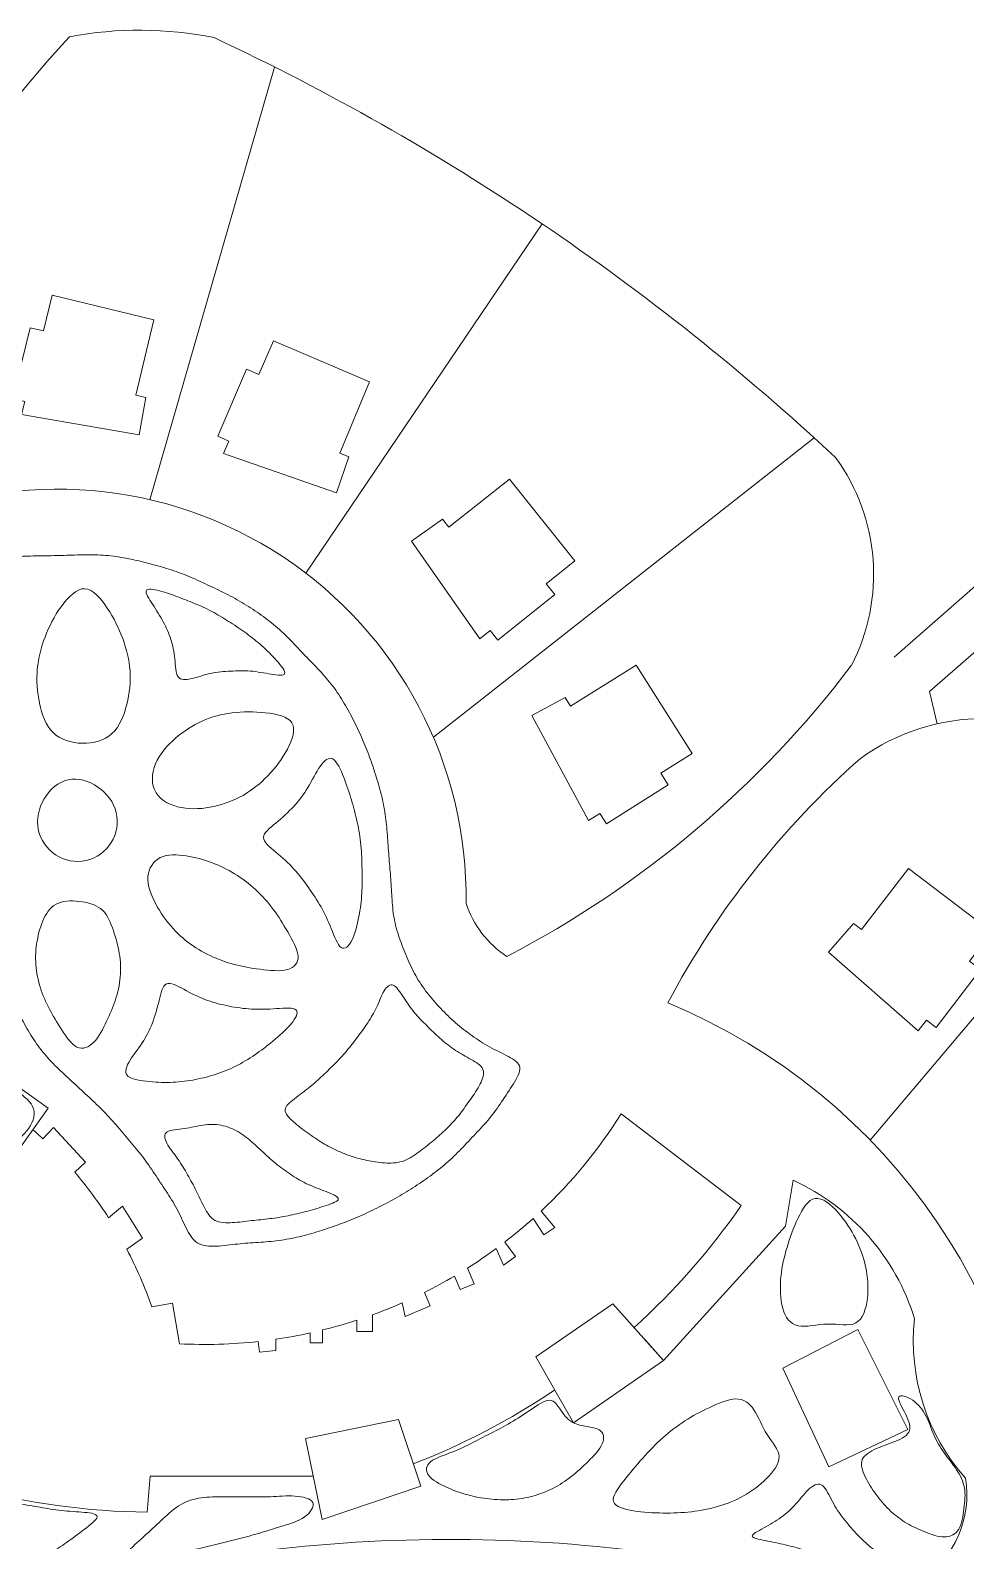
# Model space of a CAD drawing. Header units: inches. Extents: x 36 to 189, y -75 to 56.
# Drawn here: x 161.94 to 174.19, y -59.3 to -39.52 of the extents above; entities that cross this region are included whole.
import ezdxf

# ---------------------------------------------------------------- set-up
doc = ezdxf.new("R2010")
doc.units = ezdxf.units.IN
for name, color, linetype, lineweight in [('01_ORIGINAL_CAD', 7, 'Continuous', 20), ('02_APPROVED_PDF_OUTLINES', 7, 'Continuous', 15), ('04_APPROVED_PERIMETER', 7, 'Continuous', 15)]:
    doc.layers.add(name, color=color, linetype=linetype, lineweight=lineweight)

# ---------------------------------------------------------------- blocks, each defined once
blk = doc.blocks.new('OPTION_09_LOTUS')
at = {"layer": '01_ORIGINAL_CAD'}
for points in [[(55.143, 52), (53.51, 46.333)], [(63.257, 44.272), (68.329, 48.719), (68.329, 49.231), (68.73, 49.6), (69.33, 49.6), (71.442, 51.512), (71.442, 50.696), (69.711, 49.177), (69.725, 48.651), (69.304, 48.218), (68.761, 48.218), (63.72, 43.82), (63.817, 43.397)], [(55.552, 45.371), (58.647, 49.945)], [(62.206, 47.145), (57.223, 43.22)], [(66.604, 42.276), (62.941, 37.945)], [(51.286, 38.996), (52.178, 38.364), (51.665, 37.64), (50.837, 38.227), (51.286, 38.996)], [(52.249, 38.111), (52.108, 37.96)], [(52.249, 38.111), (52.668, 37.654), (52.525, 37.523)], [(52.968, 36.924), (53.149, 37.079), (53.413, 36.661), (53.207, 36.514)], [(58.528, 36.918), (58.67, 36.704), (58.814, 36.799), (58.632, 37.014)], [(58.043, 36.524), (58.141, 36.305), (58.295, 36.419), (58.155, 36.608)], [(57.496, 36.162), (57.572, 35.985), (57.754, 36.063), (57.668, 36.267)], [(56.812, 35.811), (56.853, 35.634), (57.179, 35.773), (57.105, 35.949)], [(53.805, 35.806), (53.533, 35.759)], [(53.805, 35.806), (53.805, 35.806)], [(56.221, 35.586), (56.221, 35.439), (56.423, 35.439), (56.423, 35.655)], [(58.564, 35.106), (59.058, 34.241), (60.235, 35.059), (59.57, 35.799), (58.564, 35.106)], [(55.61, 35.419), (55.608, 35.288), (55.771, 35.288), (55.771, 35.457)], [(54.929, 35.306), (54.944, 35.165), (55.16, 35.189), (55.16, 35.336)], [(53.515, 33.54), (53.473, 33.07)], [(53.515, 33.54), (55.65, 33.54)]]:
    blk.add_lwpolyline(points, dxfattribs=at)
for points in [[(53.327, 47.704), (53.561, 48.687), (52.231, 49.012), (52.116, 48.544), (51.942, 48.586), (51.715, 47.658), (51.87, 47.62), (51.829, 47.45), (53.37, 47.181), (53.455, 47.672)], [(55.995, 46.944), (56.387, 47.876), (55.128, 48.415), (54.938, 47.972), (54.774, 48.042), (54.397, 47.164), (54.544, 47.101), (54.475, 46.94), (55.951, 46.422), (56.116, 46.892)], [(57.426, 45.973), (58.218, 46.601), (59.075, 45.534), (58.699, 45.232), (58.811, 45.092), (58.066, 44.493), (57.966, 44.618), (57.83, 44.508), (56.934, 45.791), (57.343, 46.076)], [(59.019, 43.63), (59.878, 44.165), (60.608, 43.006), (60.2, 42.749), (60.296, 42.598), (59.487, 42.088), (59.402, 42.222), (59.254, 42.129), (58.511, 43.505), (58.949, 43.742)], [(62.827, 40.702), (63.445, 41.502), (64.534, 40.672), (64.241, 40.288), (64.384, 40.18), (63.804, 39.42), (63.677, 39.516), (63.571, 39.377), (62.394, 40.407), (62.722, 40.782)], [(61.796, 34.957), (62.78, 35.461), (63.435, 34.152), (62.399, 33.663)], [(55.549, 34.034), (56.763, 34.283), (57.058, 33.412), (55.766, 32.976)]]:
    blk.add_lwpolyline(points, close=True, dxfattribs=at)
for points in [[(50.14, 46.014, -0.546754), (57.65, 41.045, 0.171391), (58.184, 40.351, 0.171391)], [(60.29, 39.74, -0.089338), (62.813, 42.944, -0.322066), (66.051, 42.944, -0.030946), (69.111, 38.833, -0.044664), (70.78, 33.554, -0.301674), (68.967, 31.144, -0.082145), (65.591, 31.078)], [(60.29, 39.74, -0.300089), (65.18, 32.538)], [(59.849, 35.488, 0.057164), (61.253, 37.088), (59.681, 38.289, -0.064319), (58.632, 37.014, -0.064319)], [(59.998, 35.322), (60.235, 35.059), (61.831, 36.816), (61.933, 37.418, -0.214593), (63.522, 35.602, 0.212382), (64.188, 33.517, -0.642649), (62.166, 32.15, 0.132984), (51.615, 31.858, -0.471407), (50.913, 32.245)], [(58.528, 36.918, -0.018836), (58.155, 36.608, -0.018836)], [(58.043, 36.524, -0.017658), (57.668, 36.267, -0.017658)], [(57.496, 36.162, -0.017305), (57.105, 35.949, -0.017305)], [(54.929, 35.306, -0.040089), (53.897, 35.276), (53.805, 35.806)], [(56.812, 35.811, -0.016254), (56.423, 35.655, -0.016254)], [(55.61, 35.419, -0.017778), (55.16, 35.336, -0.017778)], [(56.221, 35.586, -0.018166), (55.771, 35.457, -0.018166)], [(50.274, 35.4, -0.198705), (51.143, 33.392, 0.063223), (53.473, 33.07)], [(56.959, 33.703, 0.056142), (58.811, 34.673)]]:
    blk.add_lwpolyline(points, format="xyb", dxfattribs=at)
for centre, radius, start, end in [((53.373, 47.535), 4.948, 78.6004, 100.6499), ((61.436, 43.951), 12.326, 136.7478, 169.6154), ((40.939, 23.771), 31.601, 47.0054, 64.8874), ((60.387, 45.356), 2.599, 332.6099, 36.0186), ((51.961, 52.291), 13.465, 297.5281, 322.8549), ((48.363, 33.974), 5.47, 46.7825, 48.644), ((48.363, 33.974), 5.47, 32.6388, 40.4465), ((48.363, 33.974), 5.47, 19.0436, 27.6609)]:
    blk.add_arc(centre, radius, start, end, dxfattribs=at)
at = {"layer": '02_APPROVED_PDF_OUTLINES'}
for points, knots in [([(52.655, 45.167), (52.762, 45.163), (52.867, 45.042), (52.952, 44.914), (53.037, 44.785), (53.102, 44.65), (53.153, 44.513), (53.203, 44.375), (53.239, 44.236), (53.249, 44.092), (53.259, 43.947), (53.242, 43.799), (53.206, 43.652), (53.17, 43.505), (53.114, 43.359), (53.013, 43.268), (52.913, 43.176), (52.768, 43.139), (52.624, 43.142), (52.48, 43.146), (52.337, 43.189), (52.241, 43.283), (52.144, 43.376), (52.095, 43.519), (52.065, 43.667), (52.034, 43.815), (52.023, 43.968), (52.035, 44.114), (52.048, 44.259), (52.083, 44.398), (52.136, 44.534), (52.188, 44.671), (52.257, 44.806), (52.347, 44.931), (52.437, 45.056), (52.547, 45.171), (52.655, 45.167)], [0, 0, 0, 0, 0.083333, 0.083333, 0.083333, 0.166667, 0.166667, 0.166667, 0.25, 0.25, 0.25, 0.333333, 0.333333, 0.333333, 0.416667, 0.416667, 0.416667, 0.5, 0.5, 0.5, 0.583333, 0.583333, 0.583333, 0.666667, 0.666667, 0.666667, 0.75, 0.75, 0.75, 0.833333, 0.833333, 0.833333, 0.916667, 0.916667, 0.916667, 1, 1, 1, 1]), ([(53.463, 45.142), (53.477, 45.174), (53.554, 45.162), (53.636, 45.139), (53.719, 45.117), (53.808, 45.085), (53.89, 45.054), (53.971, 45.024), (54.046, 44.995), (54.122, 44.962), (54.198, 44.93), (54.274, 44.894), (54.349, 44.853), (54.423, 44.813), (54.495, 44.768), (54.566, 44.722), (54.638, 44.676), (54.709, 44.628), (54.777, 44.578), (54.845, 44.528), (54.91, 44.476), (54.976, 44.418), (55.042, 44.359), (55.108, 44.294), (55.169, 44.226), (55.23, 44.157), (55.285, 44.085), (55.273, 44.054), (55.262, 44.023), (55.183, 44.033), (55.097, 44.047), (55.011, 44.062), (54.917, 44.08), (54.827, 44.088), (54.737, 44.095), (54.65, 44.092), (54.565, 44.087), (54.479, 44.082), (54.395, 44.076), (54.308, 44.058), (54.22, 44.039), (54.13, 44.007), (54.053, 43.989), (53.975, 43.971), (53.911, 43.966), (53.878, 44.013), (53.846, 44.06), (53.845, 44.158), (53.836, 44.249), (53.826, 44.34), (53.808, 44.424), (53.783, 44.503), (53.757, 44.582), (53.726, 44.657), (53.685, 44.732), (53.645, 44.808), (53.595, 44.884), (53.546, 44.96), (53.496, 45.036), (53.448, 45.111), (53.463, 45.142)], [0, 0, 0, 0, 0.05, 0.05, 0.05, 0.1, 0.1, 0.1, 0.15, 0.15, 0.15, 0.2, 0.2, 0.2, 0.25, 0.25, 0.25, 0.3, 0.3, 0.3, 0.35, 0.35, 0.35, 0.4, 0.4, 0.4, 0.45, 0.45, 0.45, 0.5, 0.5, 0.5, 0.55, 0.55, 0.55, 0.6, 0.6, 0.6, 0.65, 0.65, 0.65, 0.7, 0.7, 0.7, 0.75, 0.75, 0.75, 0.8, 0.8, 0.8, 0.85, 0.85, 0.85, 0.9, 0.9, 0.9, 0.95, 0.95, 0.95, 1, 1, 1, 1]), ([(54.587, 43.539), (54.726, 43.557), (54.873, 43.558), (55.021, 43.542), (55.168, 43.526), (55.317, 43.493), (55.369, 43.41), (55.422, 43.327), (55.378, 43.193), (55.311, 43.066), (55.244, 42.94), (55.153, 42.82), (55.054, 42.717), (54.955, 42.614), (54.847, 42.528), (54.729, 42.46), (54.61, 42.393), (54.482, 42.345), (54.345, 42.315), (54.208, 42.284), (54.062, 42.273), (53.923, 42.299), (53.784, 42.326), (53.653, 42.39), (53.59, 42.495), (53.526, 42.599), (53.53, 42.743), (53.583, 42.872), (53.635, 43), (53.737, 43.113), (53.845, 43.207), (53.953, 43.302), (54.069, 43.378), (54.193, 43.433), (54.316, 43.488), (54.448, 43.522), (54.587, 43.539)], [0, 0, 0, 0, 0.083333, 0.083333, 0.083333, 0.166667, 0.166667, 0.166667, 0.25, 0.25, 0.25, 0.333333, 0.333333, 0.333333, 0.416667, 0.416667, 0.416667, 0.5, 0.5, 0.5, 0.583333, 0.583333, 0.583333, 0.666667, 0.666667, 0.666667, 0.75, 0.75, 0.75, 0.833333, 0.833333, 0.833333, 0.916667, 0.916667, 0.916667, 1, 1, 1, 1]), ([(54.997, 41.909), (54.998, 41.97), (55.079, 42.03), (55.16, 42.097), (55.241, 42.165), (55.323, 42.24), (55.394, 42.316), (55.464, 42.393), (55.524, 42.471), (55.578, 42.563), (55.633, 42.655), (55.684, 42.762), (55.738, 42.84), (55.793, 42.918), (55.851, 42.967), (55.905, 42.937), (55.959, 42.907), (56.008, 42.798), (56.048, 42.695), (56.089, 42.592), (56.12, 42.496), (56.149, 42.4), (56.177, 42.304), (56.203, 42.208), (56.224, 42.11), (56.246, 42.012), (56.263, 41.911), (56.273, 41.808), (56.282, 41.705), (56.285, 41.6), (56.287, 41.494), (56.289, 41.387), (56.29, 41.279), (56.284, 41.177), (56.279, 41.075), (56.267, 40.978), (56.247, 40.872), (56.226, 40.765), (56.197, 40.648), (56.156, 40.566), (56.115, 40.483), (56.062, 40.434), (56.015, 40.466), (55.968, 40.499), (55.926, 40.612), (55.884, 40.714), (55.842, 40.817), (55.8, 40.91), (55.751, 40.998), (55.701, 41.085), (55.644, 41.168), (55.586, 41.251), (55.528, 41.334), (55.468, 41.416), (55.396, 41.495), (55.324, 41.573), (55.24, 41.648), (55.158, 41.717), (55.076, 41.785), (54.996, 41.848), (54.997, 41.909)], [0, 0, 0, 0, 0.05, 0.05, 0.05, 0.1, 0.1, 0.1, 0.15, 0.15, 0.15, 0.2, 0.2, 0.2, 0.25, 0.25, 0.25, 0.3, 0.3, 0.3, 0.35, 0.35, 0.35, 0.4, 0.4, 0.4, 0.45, 0.45, 0.45, 0.5, 0.5, 0.5, 0.55, 0.55, 0.55, 0.6, 0.6, 0.6, 0.65, 0.65, 0.65, 0.7, 0.7, 0.7, 0.75, 0.75, 0.75, 0.8, 0.8, 0.8, 0.85, 0.85, 0.85, 0.9, 0.9, 0.9, 0.95, 0.95, 0.95, 1, 1, 1, 1]), ([(52.44, 42.663), (52.311, 42.635), (52.198, 42.537), (52.125, 42.415), (52.053, 42.293), (52.022, 42.147), (52.048, 42.013), (52.075, 41.879), (52.159, 41.757), (52.275, 41.682), (52.391, 41.606), (52.538, 41.576), (52.673, 41.606), (52.808, 41.635), (52.93, 41.724), (53.003, 41.841), (53.077, 41.957), (53.101, 42.102), (53.069, 42.235), (53.036, 42.368), (52.946, 42.488), (52.829, 42.569), (52.712, 42.65), (52.569, 42.691), (52.44, 42.663)], [0, 0, 0, 0, 0.125, 0.125, 0.125, 0.25, 0.25, 0.25, 0.375, 0.375, 0.375, 0.5, 0.5, 0.5, 0.625, 0.625, 0.625, 0.75, 0.75, 0.75, 0.875, 0.875, 0.875, 1, 1, 1, 1]), ([(53.646, 41.645), (53.739, 41.691), (53.865, 41.686), (53.983, 41.668), (54.102, 41.65), (54.212, 41.62), (54.317, 41.58), (54.422, 41.54), (54.522, 41.491), (54.619, 41.431), (54.716, 41.372), (54.81, 41.302), (54.896, 41.222), (54.983, 41.143), (55.061, 41.054), (55.129, 40.962), (55.197, 40.871), (55.253, 40.777), (55.314, 40.671), (55.376, 40.565), (55.442, 40.448), (55.45, 40.357), (55.457, 40.267), (55.405, 40.203), (55.31, 40.177), (55.215, 40.152), (55.076, 40.165), (54.953, 40.181), (54.83, 40.197), (54.722, 40.216), (54.615, 40.245), (54.508, 40.273), (54.402, 40.311), (54.299, 40.36), (54.197, 40.408), (54.098, 40.467), (54.007, 40.537), (53.916, 40.608), (53.833, 40.691), (53.759, 40.78), (53.686, 40.869), (53.622, 40.964), (53.57, 41.069), (53.517, 41.174), (53.475, 41.289), (53.484, 41.395), (53.494, 41.502), (53.553, 41.599), (53.646, 41.645)], [0, 0, 0, 0, 0.0625, 0.0625, 0.0625, 0.125, 0.125, 0.125, 0.1875, 0.1875, 0.1875, 0.25, 0.25, 0.25, 0.3125, 0.3125, 0.3125, 0.375, 0.375, 0.375, 0.4375, 0.4375, 0.4375, 0.5, 0.5, 0.5, 0.5625, 0.5625, 0.5625, 0.625, 0.625, 0.625, 0.6875, 0.6875, 0.6875, 0.75, 0.75, 0.75, 0.8125, 0.8125, 0.8125, 0.875, 0.875, 0.875, 0.9375, 0.9375, 0.9375, 1, 1, 1, 1]), ([(52.313, 41.049), (52.4, 41.085), (52.515, 41.082), (52.621, 41.066), (52.726, 41.05), (52.822, 41.02), (52.889, 40.954), (52.957, 40.888), (52.997, 40.787), (53.031, 40.688), (53.065, 40.588), (53.093, 40.491), (53.109, 40.39), (53.126, 40.289), (53.131, 40.184), (53.122, 40.081), (53.112, 39.977), (53.088, 39.876), (53.057, 39.781), (53.026, 39.687), (52.987, 39.598), (52.942, 39.5), (52.896, 39.403), (52.843, 39.296), (52.775, 39.227), (52.708, 39.158), (52.627, 39.126), (52.554, 39.162), (52.48, 39.197), (52.413, 39.3), (52.353, 39.394), (52.293, 39.487), (52.24, 39.573), (52.193, 39.661), (52.146, 39.75), (52.106, 39.842), (52.075, 39.939), (52.045, 40.036), (52.023, 40.138), (52.016, 40.241), (52.009, 40.344), (52.015, 40.448), (52.033, 40.552), (52.05, 40.656), (52.079, 40.761), (52.122, 40.85), (52.166, 40.939), (52.226, 41.013), (52.313, 41.049)], [0, 0, 0, 0, 0.0625, 0.0625, 0.0625, 0.125, 0.125, 0.125, 0.1875, 0.1875, 0.1875, 0.25, 0.25, 0.25, 0.3125, 0.3125, 0.3125, 0.375, 0.375, 0.375, 0.4375, 0.4375, 0.4375, 0.5, 0.5, 0.5, 0.5625, 0.5625, 0.5625, 0.625, 0.625, 0.625, 0.6875, 0.6875, 0.6875, 0.75, 0.75, 0.75, 0.8125, 0.8125, 0.8125, 0.875, 0.875, 0.875, 0.9375, 0.9375, 0.9375, 1, 1, 1, 1]), ([(53.727, 39.99), (53.78, 40.014), (53.864, 39.967), (53.954, 39.919), (54.043, 39.871), (54.136, 39.823), (54.23, 39.787), (54.323, 39.751), (54.416, 39.726), (54.511, 39.706), (54.606, 39.686), (54.703, 39.67), (54.804, 39.663), (54.905, 39.655), (55.01, 39.656), (55.123, 39.663), (55.237, 39.671), (55.357, 39.685), (55.408, 39.659), (55.458, 39.634), (55.437, 39.57), (55.381, 39.495), (55.325, 39.421), (55.234, 39.337), (55.151, 39.266), (55.067, 39.195), (54.992, 39.137), (54.912, 39.082), (54.833, 39.026), (54.749, 38.973), (54.662, 38.927), (54.575, 38.882), (54.485, 38.843), (54.392, 38.812), (54.299, 38.781), (54.203, 38.757), (54.107, 38.738), (54.01, 38.719), (53.912, 38.705), (53.813, 38.701), (53.714, 38.696), (53.614, 38.701), (53.505, 38.711), (53.396, 38.721), (53.279, 38.736), (53.227, 38.776), (53.175, 38.817), (53.189, 38.883), (53.233, 38.962), (53.276, 39.04), (53.351, 39.13), (53.408, 39.217), (53.466, 39.304), (53.507, 39.387), (53.542, 39.48), (53.577, 39.572), (53.605, 39.673), (53.63, 39.772), (53.654, 39.87), (53.675, 39.966), (53.727, 39.99)], [0, 0, 0, 0, 0.05, 0.05, 0.05, 0.1, 0.1, 0.1, 0.15, 0.15, 0.15, 0.2, 0.2, 0.2, 0.25, 0.25, 0.25, 0.3, 0.3, 0.3, 0.35, 0.35, 0.35, 0.4, 0.4, 0.4, 0.45, 0.45, 0.45, 0.5, 0.5, 0.5, 0.55, 0.55, 0.55, 0.6, 0.6, 0.6, 0.65, 0.65, 0.65, 0.7, 0.7, 0.7, 0.75, 0.75, 0.75, 0.8, 0.8, 0.8, 0.85, 0.85, 0.85, 0.9, 0.9, 0.9, 0.95, 0.95, 0.95, 1, 1, 1, 1]), ([(55.281, 38.342), (55.284, 38.392), (55.341, 38.438), (55.403, 38.486), (55.466, 38.534), (55.534, 38.583), (55.596, 38.634), (55.659, 38.685), (55.715, 38.737), (55.773, 38.791), (55.83, 38.845), (55.888, 38.899), (55.944, 38.956), (55.999, 39.013), (56.052, 39.072), (56.103, 39.133), (56.153, 39.193), (56.2, 39.255), (56.246, 39.317), (56.292, 39.379), (56.337, 39.441), (56.378, 39.505), (56.419, 39.568), (56.455, 39.634), (56.489, 39.709), (56.523, 39.784), (56.554, 39.869), (56.591, 39.921), (56.628, 39.973), (56.67, 39.993), (56.713, 39.964), (56.757, 39.935), (56.801, 39.858), (56.846, 39.788), (56.892, 39.717), (56.938, 39.654), (56.99, 39.594), (57.042, 39.534), (57.098, 39.479), (57.155, 39.423), (57.212, 39.367), (57.27, 39.311), (57.328, 39.26), (57.387, 39.209), (57.447, 39.162), (57.513, 39.119), (57.578, 39.077), (57.649, 39.039), (57.717, 39), (57.784, 38.961), (57.849, 38.923), (57.87, 38.869), (57.891, 38.815), (57.869, 38.747), (57.834, 38.679), (57.8, 38.611), (57.752, 38.543), (57.707, 38.478), (57.661, 38.414), (57.619, 38.351), (57.571, 38.29), (57.523, 38.23), (57.471, 38.17), (57.415, 38.113), (57.36, 38.057), (57.301, 38.003), (57.241, 37.953), (57.181, 37.902), (57.119, 37.856), (57.057, 37.809), (56.996, 37.762), (56.934, 37.715), (56.865, 37.685), (56.796, 37.655), (56.719, 37.643), (56.641, 37.643), (56.563, 37.642), (56.484, 37.654), (56.407, 37.667), (56.331, 37.681), (56.257, 37.697), (56.185, 37.719), (56.113, 37.741), (56.042, 37.769), (55.973, 37.8), (55.904, 37.832), (55.837, 37.867), (55.772, 37.906), (55.708, 37.945), (55.647, 37.988), (55.581, 38.034), (55.516, 38.081), (55.447, 38.131), (55.388, 38.184), (55.328, 38.236), (55.278, 38.291), (55.281, 38.342)], [0, 0, 0, 0, 0.03125, 0.03125, 0.03125, 0.0625, 0.0625, 0.0625, 0.09375, 0.09375, 0.09375, 0.125, 0.125, 0.125, 0.15625, 0.15625, 0.15625, 0.1875, 0.1875, 0.1875, 0.21875, 0.21875, 0.21875, 0.25, 0.25, 0.25, 0.28125, 0.28125, 0.28125, 0.3125, 0.3125, 0.3125, 0.34375, 0.34375, 0.34375, 0.375, 0.375, 0.375, 0.40625, 0.40625, 0.40625, 0.4375, 0.4375, 0.4375, 0.46875, 0.46875, 0.46875, 0.5, 0.5, 0.5, 0.53125, 0.53125, 0.53125, 0.5625, 0.5625, 0.5625, 0.59375, 0.59375, 0.59375, 0.625, 0.625, 0.625, 0.65625, 0.65625, 0.65625, 0.6875, 0.6875, 0.6875, 0.71875, 0.71875, 0.71875, 0.75, 0.75, 0.75, 0.78125, 0.78125, 0.78125, 0.8125, 0.8125, 0.8125, 0.84375, 0.84375, 0.84375, 0.875, 0.875, 0.875, 0.90625, 0.90625, 0.90625, 0.9375, 0.9375, 0.9375, 0.96875, 0.96875, 0.96875, 1, 1, 1, 1]), ([(51.129, 38.313), (51.153, 38.218), (51.248, 38.153), (51.34, 38.079), (51.432, 38.004), (51.522, 37.922), (51.619, 37.914), (51.716, 37.907), (51.822, 37.975), (51.896, 38.064), (51.971, 38.153), (52.015, 38.263), (51.987, 38.353), (51.96, 38.444), (51.861, 38.516), (51.762, 38.592), (51.663, 38.668), (51.564, 38.748), (51.47, 38.759), (51.376, 38.771), (51.288, 38.713), (51.22, 38.623), (51.153, 38.532), (51.105, 38.408), (51.129, 38.313)], [0, 0, 0, 0, 0.125, 0.125, 0.125, 0.25, 0.25, 0.25, 0.375, 0.375, 0.375, 0.5, 0.5, 0.5, 0.625, 0.625, 0.625, 0.75, 0.75, 0.75, 0.875, 0.875, 0.875, 1, 1, 1, 1]), ([(54.205, 38.141), (54.283, 38.153), (54.362, 38.154), (54.44, 38.139), (54.517, 38.125), (54.593, 38.095), (54.662, 38.055), (54.731, 38.015), (54.795, 37.965), (54.856, 37.91), (54.917, 37.856), (54.977, 37.797), (55.038, 37.742), (55.099, 37.686), (55.161, 37.633), (55.226, 37.584), (55.291, 37.535), (55.357, 37.49), (55.424, 37.449), (55.491, 37.408), (55.559, 37.372), (55.637, 37.339), (55.715, 37.307), (55.803, 37.277), (55.872, 37.248), (55.941, 37.219), (55.991, 37.19), (55.973, 37.161), (55.956, 37.132), (55.871, 37.104), (55.789, 37.078), (55.706, 37.052), (55.627, 37.028), (55.549, 37.007), (55.472, 36.987), (55.397, 36.969), (55.319, 36.954), (55.242, 36.938), (55.162, 36.925), (55.082, 36.915), (55.002, 36.905), (54.922, 36.898), (54.84, 36.889), (54.758, 36.88), (54.675, 36.868), (54.591, 36.863), (54.508, 36.858), (54.424, 36.86), (54.362, 36.893), (54.3, 36.926), (54.26, 36.992), (54.223, 37.062), (54.186, 37.133), (54.153, 37.209), (54.116, 37.281), (54.08, 37.353), (54.041, 37.421), (54.003, 37.489), (53.964, 37.558), (53.927, 37.625), (53.877, 37.695), (53.828, 37.765), (53.767, 37.837), (53.732, 37.902), (53.698, 37.967), (53.69, 38.023), (53.735, 38.052), (53.779, 38.081), (53.875, 38.083), (53.962, 38.095), (54.049, 38.107), (54.126, 38.129), (54.205, 38.141)], [0, 0, 0, 0, 0.041667, 0.041667, 0.041667, 0.083333, 0.083333, 0.083333, 0.125, 0.125, 0.125, 0.166667, 0.166667, 0.166667, 0.208333, 0.208333, 0.208333, 0.25, 0.25, 0.25, 0.291667, 0.291667, 0.291667, 0.333333, 0.333333, 0.333333, 0.375, 0.375, 0.375, 0.416667, 0.416667, 0.416667, 0.458333, 0.458333, 0.458333, 0.5, 0.5, 0.5, 0.541667, 0.541667, 0.541667, 0.583333, 0.583333, 0.583333, 0.625, 0.625, 0.625, 0.666667, 0.666667, 0.666667, 0.708333, 0.708333, 0.708333, 0.75, 0.75, 0.75, 0.791667, 0.791667, 0.791667, 0.833333, 0.833333, 0.833333, 0.875, 0.875, 0.875, 0.916667, 0.916667, 0.916667, 0.958333, 0.958333, 0.958333, 1, 1, 1, 1]), ([(62.222, 37.18), (62.315, 37.194), (62.428, 37.101), (62.522, 36.994), (62.617, 36.887), (62.692, 36.767), (62.752, 36.649), (62.811, 36.531), (62.855, 36.414), (62.882, 36.284), (62.909, 36.153), (62.921, 36.007), (62.904, 35.868), (62.888, 35.729), (62.844, 35.597), (62.754, 35.549), (62.664, 35.501), (62.527, 35.537), (62.386, 35.535), (62.245, 35.532), (62.1, 35.49), (61.996, 35.512), (61.892, 35.534), (61.829, 35.619), (61.796, 35.74), (61.763, 35.86), (61.76, 36.016), (61.773, 36.155), (61.786, 36.293), (61.815, 36.414), (61.852, 36.539), (61.89, 36.664), (61.935, 36.793), (61.995, 36.919), (62.055, 37.044), (62.128, 37.166), (62.222, 37.18)], [0, 0, 0, 0, 0.083333, 0.083333, 0.083333, 0.166667, 0.166667, 0.166667, 0.25, 0.25, 0.25, 0.333333, 0.333333, 0.333333, 0.416667, 0.416667, 0.416667, 0.5, 0.5, 0.5, 0.583333, 0.583333, 0.583333, 0.666667, 0.666667, 0.666667, 0.75, 0.75, 0.75, 0.833333, 0.833333, 0.833333, 0.916667, 0.916667, 0.916667, 1, 1, 1, 1]), ([(59.135, 34.212), (59.221, 34.188), (59.33, 34.186), (59.391, 34.15), (59.452, 34.113), (59.466, 34.043), (59.433, 33.967), (59.401, 33.89), (59.322, 33.808), (59.248, 33.735), (59.173, 33.661), (59.102, 33.595), (59.027, 33.536), (58.951, 33.477), (58.871, 33.425), (58.787, 33.382), (58.702, 33.34), (58.613, 33.306), (58.522, 33.281), (58.43, 33.257), (58.335, 33.241), (58.24, 33.235), (58.144, 33.229), (58.047, 33.233), (57.952, 33.243), (57.856, 33.254), (57.762, 33.271), (57.672, 33.296), (57.582, 33.32), (57.495, 33.351), (57.401, 33.394), (57.307, 33.437), (57.204, 33.492), (57.158, 33.553), (57.113, 33.613), (57.124, 33.68), (57.186, 33.731), (57.249, 33.782), (57.363, 33.817), (57.464, 33.856), (57.564, 33.895), (57.652, 33.938), (57.74, 33.983), (57.828, 34.027), (57.916, 34.074), (58.004, 34.12), (58.092, 34.166), (58.179, 34.211), (58.266, 34.263), (58.353, 34.315), (58.441, 34.373), (58.527, 34.432), (58.614, 34.491), (58.7, 34.551), (58.765, 34.533), (58.831, 34.515), (58.877, 34.419), (58.931, 34.349), (58.986, 34.279), (59.049, 34.235), (59.135, 34.212)], [0, 0, 0, 0, 0.05, 0.05, 0.05, 0.1, 0.1, 0.1, 0.15, 0.15, 0.15, 0.2, 0.2, 0.2, 0.25, 0.25, 0.25, 0.3, 0.3, 0.3, 0.35, 0.35, 0.35, 0.4, 0.4, 0.4, 0.45, 0.45, 0.45, 0.5, 0.5, 0.5, 0.55, 0.55, 0.55, 0.6, 0.6, 0.6, 0.65, 0.65, 0.65, 0.7, 0.7, 0.7, 0.75, 0.75, 0.75, 0.8, 0.8, 0.8, 0.85, 0.85, 0.85, 0.9, 0.9, 0.9, 0.95, 0.95, 0.95, 1, 1, 1, 1]), ([(59.58, 33.209), (59.56, 33.277), (59.635, 33.381), (59.715, 33.482), (59.794, 33.583), (59.878, 33.682), (59.963, 33.777), (60.047, 33.871), (60.132, 33.962), (60.224, 34.044), (60.316, 34.127), (60.415, 34.202), (60.515, 34.266), (60.615, 34.331), (60.717, 34.385), (60.833, 34.439), (60.949, 34.494), (61.079, 34.551), (61.182, 34.553), (61.284, 34.555), (61.359, 34.502), (61.419, 34.412), (61.479, 34.321), (61.525, 34.193), (61.592, 34.086), (61.658, 33.979), (61.744, 33.893), (61.748, 33.799), (61.753, 33.704), (61.675, 33.601), (61.584, 33.511), (61.494, 33.421), (61.39, 33.344), (61.284, 33.284), (61.178, 33.224), (61.069, 33.181), (60.955, 33.147), (60.841, 33.114), (60.721, 33.09), (60.6, 33.076), (60.479, 33.062), (60.357, 33.058), (60.229, 33.059), (60.101, 33.06), (59.968, 33.067), (59.843, 33.087), (59.717, 33.108), (59.601, 33.141), (59.58, 33.209)], [0, 0, 0, 0, 0.0625, 0.0625, 0.0625, 0.125, 0.125, 0.125, 0.1875, 0.1875, 0.1875, 0.25, 0.25, 0.25, 0.3125, 0.3125, 0.3125, 0.375, 0.375, 0.375, 0.4375, 0.4375, 0.4375, 0.5, 0.5, 0.5, 0.5625, 0.5625, 0.5625, 0.625, 0.625, 0.625, 0.6875, 0.6875, 0.6875, 0.75, 0.75, 0.75, 0.8125, 0.8125, 0.8125, 0.875, 0.875, 0.875, 0.9375, 0.9375, 0.9375, 1, 1, 1, 1]), ([(63.317, 34.581), (63.337, 34.61), (63.425, 34.585), (63.498, 34.536), (63.57, 34.488), (63.628, 34.414), (63.67, 34.334), (63.713, 34.254), (63.739, 34.167), (63.775, 34.083), (63.811, 34), (63.857, 33.922), (63.91, 33.847), (63.963, 33.772), (64.023, 33.702), (64.072, 33.627), (64.122, 33.553), (64.16, 33.474), (64.175, 33.389), (64.19, 33.304), (64.181, 33.212), (64.169, 33.115), (64.158, 33.018), (64.142, 32.917), (64.101, 32.849), (64.06, 32.781), (63.993, 32.746), (63.913, 32.746), (63.834, 32.745), (63.742, 32.779), (63.658, 32.813), (63.574, 32.847), (63.498, 32.88), (63.424, 32.924), (63.35, 32.967), (63.279, 33.02), (63.213, 33.081), (63.148, 33.141), (63.089, 33.208), (63.035, 33.279), (62.981, 33.349), (62.934, 33.424), (62.892, 33.504), (62.85, 33.584), (62.814, 33.669), (62.83, 33.736), (62.845, 33.802), (62.912, 33.85), (62.994, 33.889), (63.076, 33.928), (63.174, 33.959), (63.264, 33.995), (63.354, 34.032), (63.437, 34.074), (63.457, 34.14), (63.477, 34.206), (63.435, 34.296), (63.39, 34.383), (63.345, 34.469), (63.297, 34.552), (63.317, 34.581)], [0, 0, 0, 0, 0.05, 0.05, 0.05, 0.1, 0.1, 0.1, 0.15, 0.15, 0.15, 0.2, 0.2, 0.2, 0.25, 0.25, 0.25, 0.3, 0.3, 0.3, 0.35, 0.35, 0.35, 0.4, 0.4, 0.4, 0.45, 0.45, 0.45, 0.5, 0.5, 0.5, 0.55, 0.55, 0.55, 0.6, 0.6, 0.6, 0.65, 0.65, 0.65, 0.7, 0.7, 0.7, 0.75, 0.75, 0.75, 0.8, 0.8, 0.8, 0.85, 0.85, 0.85, 0.9, 0.9, 0.9, 0.95, 0.95, 0.95, 1, 1, 1, 1]), ([(61.397, 32.757), (61.394, 32.783), (61.469, 32.82), (61.547, 32.863), (61.624, 32.905), (61.705, 32.953), (61.775, 33.004), (61.846, 33.055), (61.907, 33.11), (61.969, 33.18), (62.031, 33.249), (62.094, 33.332), (62.153, 33.384), (62.213, 33.435), (62.27, 33.455), (62.317, 33.418), (62.365, 33.381), (62.404, 33.289), (62.447, 33.208), (62.49, 33.126), (62.538, 33.057), (62.59, 32.989), (62.643, 32.921), (62.699, 32.855), (62.759, 32.791), (62.818, 32.728), (62.88, 32.668), (62.946, 32.614), (63.013, 32.559), (63.085, 32.511), (63.165, 32.465), (63.246, 32.418), (63.335, 32.373), (63.359, 32.325), (63.382, 32.277), (63.34, 32.226), (63.271, 32.209), (63.202, 32.191), (63.106, 32.209), (63.021, 32.236), (62.936, 32.263), (62.862, 32.301), (62.785, 32.333), (62.709, 32.365), (62.63, 32.392), (62.551, 32.42), (62.472, 32.448), (62.393, 32.477), (62.313, 32.504), (62.232, 32.53), (62.151, 32.554), (62.072, 32.577), (61.993, 32.6), (61.915, 32.622), (61.83, 32.642), (61.745, 32.662), (61.654, 32.681), (61.567, 32.698), (61.481, 32.715), (61.4, 32.731), (61.397, 32.757)], [0, 0, 0, 0, 0.05, 0.05, 0.05, 0.1, 0.1, 0.1, 0.15, 0.15, 0.15, 0.2, 0.2, 0.2, 0.25, 0.25, 0.25, 0.3, 0.3, 0.3, 0.35, 0.35, 0.35, 0.4, 0.4, 0.4, 0.45, 0.45, 0.45, 0.5, 0.5, 0.5, 0.55, 0.55, 0.55, 0.6, 0.6, 0.6, 0.65, 0.65, 0.65, 0.7, 0.7, 0.7, 0.75, 0.75, 0.75, 0.8, 0.8, 0.8, 0.85, 0.85, 0.85, 0.9, 0.9, 0.9, 0.95, 0.95, 0.95, 1, 1, 1, 1]), ([(51.682, 32.373), (51.592, 32.371), (51.499, 32.386), (51.423, 32.43), (51.348, 32.475), (51.289, 32.549), (51.249, 32.629), (51.209, 32.708), (51.187, 32.793), (51.158, 32.886), (51.13, 32.979), (51.095, 33.081), (51.101, 33.161), (51.107, 33.24), (51.155, 33.296), (51.232, 33.305), (51.309, 33.313), (51.416, 33.274), (51.514, 33.245), (51.612, 33.217), (51.701, 33.198), (51.794, 33.182), (51.886, 33.165), (51.981, 33.15), (52.072, 33.134), (52.164, 33.119), (52.253, 33.102), (52.352, 33.091), (52.451, 33.081), (52.56, 33.076), (52.653, 33.067), (52.746, 33.059), (52.823, 33.047), (52.819, 33.008), (52.815, 32.97), (52.73, 32.905), (52.65, 32.844), (52.569, 32.783), (52.494, 32.727), (52.419, 32.674), (52.344, 32.621), (52.271, 32.572), (52.192, 32.529), (52.114, 32.487), (52.03, 32.451), (51.945, 32.423), (51.86, 32.395), (51.772, 32.375), (51.682, 32.373)], [0, 0, 0, 0, 0.0625, 0.0625, 0.0625, 0.125, 0.125, 0.125, 0.1875, 0.1875, 0.1875, 0.25, 0.25, 0.25, 0.3125, 0.3125, 0.3125, 0.375, 0.375, 0.375, 0.4375, 0.4375, 0.4375, 0.5, 0.5, 0.5, 0.5625, 0.5625, 0.5625, 0.625, 0.625, 0.625, 0.6875, 0.6875, 0.6875, 0.75, 0.75, 0.75, 0.8125, 0.8125, 0.8125, 0.875, 0.875, 0.875, 0.9375, 0.9375, 0.9375, 1, 1, 1, 1]), ([(53.078, 32.401), (53.07, 32.427), (53.147, 32.493), (53.225, 32.564), (53.304, 32.635), (53.385, 32.71), (53.461, 32.78), (53.537, 32.85), (53.608, 32.915), (53.68, 32.982), (53.753, 33.049), (53.828, 33.119), (53.911, 33.167), (53.994, 33.216), (54.085, 33.244), (54.181, 33.258), (54.278, 33.272), (54.379, 33.272), (54.481, 33.272), (54.583, 33.272), (54.686, 33.272), (54.786, 33.271), (54.887, 33.27), (54.985, 33.267), (55.089, 33.272), (55.193, 33.276), (55.302, 33.288), (55.408, 33.281), (55.514, 33.274), (55.617, 33.248), (55.642, 33.196), (55.667, 33.144), (55.614, 33.065), (55.535, 33.009), (55.456, 32.954), (55.352, 32.921), (55.256, 32.892), (55.16, 32.862), (55.072, 32.834), (54.981, 32.807), (54.891, 32.78), (54.798, 32.754), (54.704, 32.729), (54.611, 32.704), (54.517, 32.682), (54.424, 32.659), (54.33, 32.637), (54.236, 32.614), (54.141, 32.592), (54.047, 32.57), (53.952, 32.549), (53.859, 32.529), (53.766, 32.51), (53.675, 32.493), (53.576, 32.472), (53.478, 32.451), (53.372, 32.426), (53.273, 32.406), (53.175, 32.387), (53.085, 32.374), (53.078, 32.401)], [0, 0, 0, 0, 0.05, 0.05, 0.05, 0.1, 0.1, 0.1, 0.15, 0.15, 0.15, 0.2, 0.2, 0.2, 0.25, 0.25, 0.25, 0.3, 0.3, 0.3, 0.35, 0.35, 0.35, 0.4, 0.4, 0.4, 0.45, 0.45, 0.45, 0.5, 0.5, 0.5, 0.55, 0.55, 0.55, 0.6, 0.6, 0.6, 0.65, 0.65, 0.65, 0.7, 0.7, 0.7, 0.75, 0.75, 0.75, 0.8, 0.8, 0.8, 0.85, 0.85, 0.85, 0.9, 0.9, 0.9, 0.95, 0.95, 0.95, 1, 1, 1, 1])]:
    blk.add_open_spline(points, degree=3, knots=knots, dxfattribs=at)
at = {"layer": '04_APPROVED_PERIMETER'}
blk.add_open_spline([(48.181, 45.682), (48.25, 45.686), (48.33, 45.64), (48.408, 45.586), (48.485, 45.533), (48.56, 45.474), (48.637, 45.422), (48.713, 45.371), (48.791, 45.327), (48.873, 45.291), (48.955, 45.256), (49.041, 45.227), (49.129, 45.204), (49.216, 45.18), (49.305, 45.161), (49.394, 45.15), (49.484, 45.138), (49.574, 45.135), (49.664, 45.134), (49.755, 45.134), (49.846, 45.138), (49.936, 45.146), (50.026, 45.154), (50.115, 45.167), (50.202, 45.189), (50.289, 45.21), (50.375, 45.24), (50.461, 45.269), (50.546, 45.299), (50.632, 45.329), (50.718, 45.356), (50.804, 45.384), (50.891, 45.41), (50.979, 45.432), (51.066, 45.454), (51.155, 45.473), (51.244, 45.492), (51.332, 45.511), (51.421, 45.531), (51.509, 45.548), (51.598, 45.565), (51.687, 45.579), (51.777, 45.586), (51.867, 45.594), (51.958, 45.595), (52.048, 45.597), (52.139, 45.598), (52.229, 45.599), (52.32, 45.601), (52.411, 45.604), (52.501, 45.607), (52.592, 45.61), (52.682, 45.612), (52.773, 45.614), (52.863, 45.608), (52.953, 45.603), (53.042, 45.592), (53.132, 45.577), (53.221, 45.562), (53.309, 45.543), (53.398, 45.522), (53.486, 45.501), (53.573, 45.477), (53.66, 45.452), (53.747, 45.427), (53.833, 45.4), (53.918, 45.368), (54.002, 45.336), (54.085, 45.299), (54.167, 45.262), (54.25, 45.224), (54.332, 45.186), (54.413, 45.147), (54.495, 45.107), (54.576, 45.067), (54.654, 45.022), (54.733, 44.978), (54.809, 44.929), (54.884, 44.878), (54.96, 44.828), (55.034, 44.775), (55.104, 44.719), (55.174, 44.662), (55.241, 44.602), (55.306, 44.538), (55.37, 44.474), (55.431, 44.408), (55.493, 44.342), (55.556, 44.276), (55.619, 44.211), (55.682, 44.146), (55.744, 44.08), (55.806, 44.014), (55.863, 43.944), (55.92, 43.874), (55.971, 43.8), (56.019, 43.723), (56.067, 43.646), (56.111, 43.567), (56.153, 43.487), (56.195, 43.407), (56.234, 43.325), (56.271, 43.242), (56.308, 43.16), (56.344, 43.077), (56.375, 42.992), (56.407, 42.907), (56.435, 42.821), (56.462, 42.735), (56.489, 42.648), (56.516, 42.562), (56.538, 42.474), (56.56, 42.387), (56.578, 42.298), (56.591, 42.208), (56.604, 42.119), (56.612, 42.029), (56.619, 41.938), (56.626, 41.848), (56.632, 41.758), (56.639, 41.668), (56.646, 41.577), (56.654, 41.487), (56.661, 41.397), (56.667, 41.306), (56.674, 41.216), (56.679, 41.125), (56.685, 41.035), (56.691, 40.944), (56.706, 40.856), (56.721, 40.768), (56.746, 40.681), (56.775, 40.596), (56.804, 40.511), (56.838, 40.426), (56.873, 40.342), (56.909, 40.259), (56.946, 40.177), (56.99, 40.098), (57.034, 40.02), (57.085, 39.945), (57.141, 39.874), (57.196, 39.802), (57.256, 39.734), (57.318, 39.668), (57.38, 39.602), (57.445, 39.538), (57.513, 39.479), (57.581, 39.42), (57.652, 39.366), (57.725, 39.314), (57.798, 39.261), (57.873, 39.211), (57.956, 39.166), (58.039, 39.121), (58.129, 39.08), (58.205, 39.038), (58.282, 38.997), (58.344, 38.955), (58.353, 38.896), (58.362, 38.837), (58.318, 38.761), (58.269, 38.682), (58.22, 38.604), (58.166, 38.522), (58.114, 38.445), (58.062, 38.368), (58.011, 38.295), (57.955, 38.226), (57.898, 38.157), (57.835, 38.092), (57.773, 38.026), (57.711, 37.961), (57.649, 37.894), (57.586, 37.829), (57.523, 37.764), (57.459, 37.7), (57.391, 37.64), (57.323, 37.581), (57.251, 37.526), (57.178, 37.473), (57.104, 37.42), (57.03, 37.368), (56.954, 37.319), (56.878, 37.27), (56.8, 37.223), (56.722, 37.179), (56.643, 37.135), (56.562, 37.094), (56.481, 37.054), (56.4, 37.013), (56.319, 36.973), (56.236, 36.937), (56.153, 36.901), (56.068, 36.868), (55.983, 36.838), (55.898, 36.807), (55.812, 36.778), (55.726, 36.751), (55.639, 36.724), (55.552, 36.7), (55.464, 36.679), (55.376, 36.658), (55.287, 36.641), (55.198, 36.629), (55.108, 36.617), (55.018, 36.61), (54.928, 36.604), (54.838, 36.598), (54.748, 36.593), (54.657, 36.583), (54.565, 36.574), (54.471, 36.559), (54.381, 36.554), (54.29, 36.549), (54.203, 36.554), (54.136, 36.595), (54.07, 36.636), (54.024, 36.713), (53.983, 36.794), (53.941, 36.876), (53.905, 36.963), (53.862, 37.044), (53.82, 37.126), (53.771, 37.201), (53.721, 37.276), (53.671, 37.351), (53.621, 37.427), (53.571, 37.502), (53.52, 37.577), (53.469, 37.652), (53.415, 37.724), (53.361, 37.796), (53.303, 37.866), (53.244, 37.935), (53.186, 38.004), (53.127, 38.074), (53.068, 38.142), (53.008, 38.21), (52.947, 38.277), (52.884, 38.341), (52.82, 38.405), (52.754, 38.467), (52.688, 38.529), (52.621, 38.59), (52.555, 38.652), (52.488, 38.713), (52.422, 38.775), (52.354, 38.836), (52.29, 38.899), (52.226, 38.962), (52.164, 39.028), (52.107, 39.098), (52.051, 39.169), (51.999, 39.243), (51.951, 39.32), (51.903, 39.397), (51.859, 39.475), (51.819, 39.556), (51.779, 39.637), (51.742, 39.72), (51.707, 39.803), (51.671, 39.886), (51.637, 39.969), (51.616, 40.059), (51.595, 40.15), (51.587, 40.248), (51.577, 40.338), (51.567, 40.428), (51.555, 40.509), (51.509, 40.539), (51.463, 40.569), (51.382, 40.549), (51.296, 40.52), (51.21, 40.491), (51.118, 40.453), (51.028, 40.427), (50.938, 40.4), (50.849, 40.384), (50.761, 40.371), (50.672, 40.359), (50.583, 40.352), (50.494, 40.352), (50.405, 40.353), (50.316, 40.363), (50.219, 40.381), (50.123, 40.399), (50.02, 40.426), (49.938, 40.43), (49.857, 40.434), (49.797, 40.416), (49.807, 40.373), (49.816, 40.329), (49.895, 40.262), (49.974, 40.198), (50.053, 40.134), (50.132, 40.073), (50.141, 40.044), (50.149, 40.015), (50.087, 40.018), (50.006, 40.038), (49.925, 40.058), (49.825, 40.096), (49.732, 40.125), (49.638, 40.155), (49.552, 40.176), (49.465, 40.197), (49.378, 40.218), (49.291, 40.239), (49.202, 40.255), (49.114, 40.272), (49.024, 40.285), (48.934, 40.296), (48.844, 40.306), (48.755, 40.315), (48.664, 40.322), (48.573, 40.33), (48.481, 40.335), (48.389, 40.342), (48.297, 40.348), (48.205, 40.356), (48.13, 40.39), (48.055, 40.425), (47.997, 40.487), (47.95, 40.561), (47.903, 40.636), (47.868, 40.724), (47.832, 40.81), (47.797, 40.895), (47.761, 40.978), (47.731, 41.063), (47.701, 41.148), (47.676, 41.234), (47.65, 41.321), (47.625, 41.408), (47.6, 41.495), (47.575, 41.582), (47.55, 41.669), (47.526, 41.756), (47.506, 41.845), (47.487, 41.933), (47.472, 42.022), (47.457, 42.111), (47.442, 42.201), (47.428, 42.29), (47.417, 42.38), (47.405, 42.47), (47.397, 42.56), (47.393, 42.65), (47.389, 42.74), (47.39, 42.831), (47.39, 42.921), (47.39, 43.012), (47.389, 43.103), (47.39, 43.193), (47.39, 43.284), (47.393, 43.374), (47.401, 43.464), (47.409, 43.554), (47.422, 43.643), (47.435, 43.733), (47.449, 43.823), (47.462, 43.912), (47.478, 44.001), (47.495, 44.09), (47.514, 44.178), (47.536, 44.266), (47.558, 44.354), (47.582, 44.441), (47.606, 44.529), (47.631, 44.616), (47.656, 44.703), (47.687, 44.788), (47.718, 44.872), (47.754, 44.955), (47.791, 45.036), (47.828, 45.118), (47.865, 45.2), (47.9, 45.288), (47.935, 45.376), (47.968, 45.47), (48.012, 45.545), (48.057, 45.621), (48.113, 45.677), (48.181, 45.682)], degree=3, knots=[0, 0, 0, 0, 0.007812, 0.007812, 0.007812, 0.015625, 0.015625, 0.015625, 0.023438, 0.023438, 0.023438, 0.03125, 0.03125, 0.03125, 0.039062, 0.039062, 0.039062, 0.046875, 0.046875, 0.046875, 0.054688, 0.054688, 0.054688, 0.0625, 0.0625, 0.0625, 0.070312, 0.070312, 0.070312, 0.078125, 0.078125, 0.078125, 0.085938, 0.085938, 0.085938, 0.09375, 0.09375, 0.09375, 0.101562, 0.101562, 0.101562, 0.109375, 0.109375, 0.109375, 0.117188, 0.117188, 0.117188, 0.125, 0.125, 0.125, 0.132812, 0.132812, 0.132812, 0.140625, 0.140625, 0.140625, 0.148438, 0.148438, 0.148438, 0.15625, 0.15625, 0.15625, 0.164062, 0.164062, 0.164062, 0.171875, 0.171875, 0.171875, 0.179688, 0.179688, 0.179688, 0.1875, 0.1875, 0.1875, 0.195312, 0.195312, 0.195312, 0.203125, 0.203125, 0.203125, 0.210938, 0.210938, 0.210938, 0.21875, 0.21875, 0.21875, 0.226562, 0.226562, 0.226562, 0.234375, 0.234375, 0.234375, 0.242188, 0.242188, 0.242188, 0.25, 0.25, 0.25, 0.257812, 0.257812, 0.257812, 0.265625, 0.265625, 0.265625, 0.273438, 0.273438, 0.273438, 0.28125, 0.28125, 0.28125, 0.289062, 0.289062, 0.289062, 0.296875, 0.296875, 0.296875, 0.304688, 0.304688, 0.304688, 0.3125, 0.3125, 0.3125, 0.320312, 0.320312, 0.320312, 0.328125, 0.328125, 0.328125, 0.335938, 0.335938, 0.335938, 0.34375, 0.34375, 0.34375, 0.351562, 0.351562, 0.351562, 0.359375, 0.359375, 0.359375, 0.367188, 0.367188, 0.367188, 0.375, 0.375, 0.375, 0.382812, 0.382812, 0.382812, 0.390625, 0.390625, 0.390625, 0.398438, 0.398438, 0.398438, 0.40625, 0.40625, 0.40625, 0.414062, 0.414062, 0.414062, 0.421875, 0.421875, 0.421875, 0.429688, 0.429688, 0.429688, 0.4375, 0.4375, 0.4375, 0.445312, 0.445312, 0.445312, 0.453125, 0.453125, 0.453125, 0.460938, 0.460938, 0.460938, 0.46875, 0.46875, 0.46875, 0.476562, 0.476562, 0.476562, 0.484375, 0.484375, 0.484375, 0.492188, 0.492188, 0.492188, 0.5, 0.5, 0.5, 0.507812, 0.507812, 0.507812, 0.515625, 0.515625, 0.515625, 0.523438, 0.523438, 0.523438, 0.53125, 0.53125, 0.53125, 0.539062, 0.539062, 0.539062, 0.546875, 0.546875, 0.546875, 0.554688, 0.554688, 0.554688, 0.5625, 0.5625, 0.5625, 0.570312, 0.570312, 0.570312, 0.578125, 0.578125, 0.578125, 0.585938, 0.585938, 0.585938, 0.59375, 0.59375, 0.59375, 0.601562, 0.601562, 0.601562, 0.609375, 0.609375, 0.609375, 0.617188, 0.617188, 0.617188, 0.625, 0.625, 0.625, 0.632812, 0.632812, 0.632812, 0.640625, 0.640625, 0.640625, 0.648438, 0.648438, 0.648438, 0.65625, 0.65625, 0.65625, 0.664062, 0.664062, 0.664062, 0.671875, 0.671875, 0.671875, 0.679688, 0.679688, 0.679688, 0.6875, 0.6875, 0.6875, 0.695312, 0.695312, 0.695312, 0.703125, 0.703125, 0.703125, 0.710938, 0.710938, 0.710938, 0.71875, 0.71875, 0.71875, 0.726562, 0.726562, 0.726562, 0.734375, 0.734375, 0.734375, 0.742188, 0.742188, 0.742188, 0.75, 0.75, 0.75, 0.757812, 0.757812, 0.757812, 0.765625, 0.765625, 0.765625, 0.773438, 0.773438, 0.773438, 0.78125, 0.78125, 0.78125, 0.789062, 0.789062, 0.789062, 0.796875, 0.796875, 0.796875, 0.804688, 0.804688, 0.804688, 0.8125, 0.8125, 0.8125, 0.820312, 0.820312, 0.820312, 0.828125, 0.828125, 0.828125, 0.835938, 0.835938, 0.835938, 0.84375, 0.84375, 0.84375, 0.851562, 0.851562, 0.851562, 0.859375, 0.859375, 0.859375, 0.867188, 0.867188, 0.867188, 0.875, 0.875, 0.875, 0.882812, 0.882812, 0.882812, 0.890625, 0.890625, 0.890625, 0.898438, 0.898438, 0.898438, 0.90625, 0.90625, 0.90625, 0.914062, 0.914062, 0.914062, 0.921875, 0.921875, 0.921875, 0.929688, 0.929688, 0.929688, 0.9375, 0.9375, 0.9375, 0.945312, 0.945312, 0.945312, 0.953125, 0.953125, 0.953125, 0.960938, 0.960938, 0.960938, 0.96875, 0.96875, 0.96875, 0.976562, 0.976562, 0.976562, 0.984375, 0.984375, 0.984375, 0.992188, 0.992188, 0.992188, 1, 1, 1, 1], dxfattribs=at)

msp = doc.modelspace()

# ---------------------------------------------------------------- block references
msp.add_blockref('OPTION_09_LOTUS', (110, -92))

doc.saveas('drawing.dxf')
